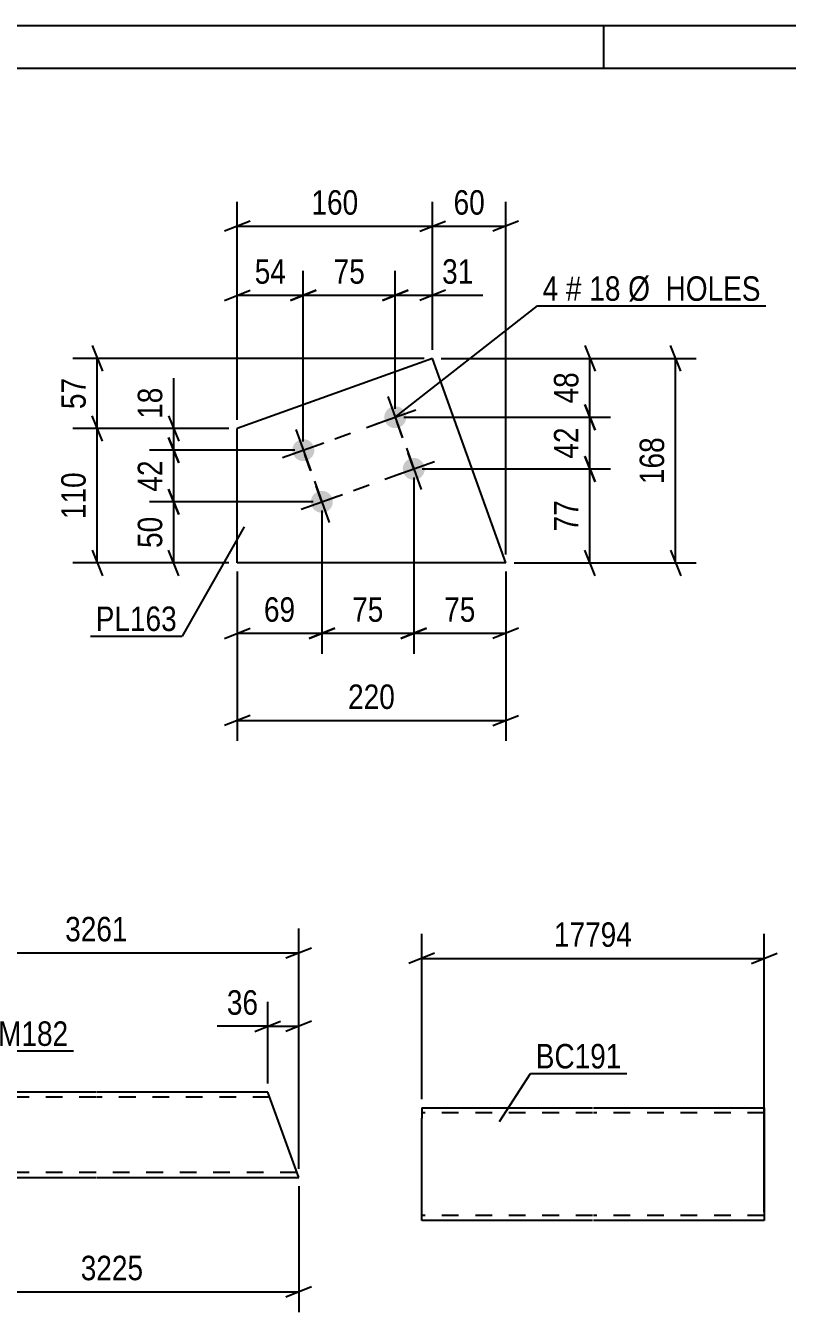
# Model space of a CAD drawing. Header units: millimetres. Extents: x 0 to 420, y 0 to 297.
# Drawn here: x 142.3 to 231.5, y 146.4 to 297 of the extents above; entities that cross this region are included whole.
import ezdxf

# ---------------------------------------------------------------- set-up
doc = ezdxf.new("R2010")
doc.units = ezdxf.units.MM
doc.linetypes.add('DXK_LINE_DOT2', pattern=[3.9198, 1.9599, -1.9599])
doc.styles.add('Arial Narrow', font='ARIALN.TTF', dxfattribs={"height": 0.2})

# ---------------------------------------------------------------- blocks, each defined once
blk = doc.blocks.new('Unknown-203762531-1135')
at = {"color": 5, "linetype": 'Continuous'}
for p, q in [((420, 297), (0, 297)), ((210, 292), (210, 297)), ((415, 292), (5, 292))]:
    blk.add_line(p, q, dxfattribs=at)
blk = doc.blocks.new('Part-203762531-1375 - 1346')
at = {"color": 2, "linetype": 'Continuous'}
for p, q in [((188.66, 170.3), (188.66, 169.1)), ((188.66, 170.3), (208.66, 170.3)), ((208.76, 170.3), (228.76, 170.3)), ((228.76, 170.3), (228.76, 170.21)), ((188.66, 158.3), (188.66, 169.1)), ((228.76, 170.21), (228.76, 157.1)), ((188.66, 157.19), (188.66, 158.3)), ((188.66, 157.1), (188.66, 157.19)), ((208.66, 157.1), (188.66, 157.1)), ((228.76, 157.1), (208.76, 157.1))]:
    blk.add_line(p, q, dxfattribs=at)
at = {"color": 7, "linetype": 'DXK_LINE_DOT2'}
for p, q in [((188.66, 170.3), (188.66, 170.21)), ((228.76, 169.95), (228.76, 170.3)), ((188.66, 170.21), (188.66, 169.95)), ((208.66, 169.7), (188.66, 169.7)), ((228.76, 169.7), (208.76, 169.7)), ((188.66, 157.45), (188.66, 158.3)), ((208.66, 157.7), (188.66, 157.7)), ((228.76, 157.7), (208.76, 157.7))]:
    blk.add_line(p, q, dxfattribs=at)
blk = doc.blocks.new('Part-203762531-3826 - 3810')
at = {"color": 2, "linetype": 'Continuous'}
for p, q in [((130.5, 162.23), (126.89, 172.14)), ((150.53, 172.14), (126.89, 172.14)), ((170.63, 172.14), (150.63, 172.14)), ((174.27, 162.14), (170.63, 172.14)), ((130.53, 162.14), (130.5, 162.23)), ((130.53, 162.14), (150.53, 162.14)), ((150.63, 162.14), (174.27, 162.14))]:
    blk.add_line(p, q, dxfattribs=at)
at = {"color": 7, "linetype": 'DXK_LINE_DOT2'}
for p, q in [((150.53, 171.54), (127.11, 171.54)), ((170.85, 171.54), (150.63, 171.54)), ((150.53, 162.74), (130.31, 162.74)), ((174.05, 162.74), (150.63, 162.74))]:
    blk.add_line(p, q, dxfattribs=at)
blk = doc.blocks.new('Part-203762531-2208 - 2130')
at = {"color": 2, "linetype": 'Continuous'}
for p, q in [((189.93, 258.04), (167.06, 249.84)), ((198.5, 234.1), (189.93, 258.04)), ((167.06, 234.1), (167.06, 249.84)), ((198.5, 234.1), (167.06, 234.1))]:
    blk.add_line(p, q, dxfattribs=at)
blk = doc.blocks.new('Bolt-203762531-2193 - 2130')
at = {"linetype": 'Continuous'}
for points in [[(186.77, 251.59, -1), (184.35, 250.73, -1)], [(176.01, 247.74, -1), (173.59, 246.87, -1)], [(188.94, 245.54, -1), (186.52, 244.67, -1)], [(178.18, 241.69, -1), (175.76, 240.82, -1)]]:
    blk.add_hatch(color=1, dxfattribs=at).paths.add_polyline_path(points)
at = {"color": 1, "linetype": 'Continuous'}
for p, q in [((184.69, 253.58), (186.43, 248.74)), ((183.14, 250.29), (187.98, 252.03)), ((173.94, 249.73), (175.67, 244.88)), ((172.38, 246.44), (177.22, 248.17)), ((186.86, 247.53), (188.6, 242.69)), ((185.31, 244.24), (190.15, 245.98)), ((176.1, 243.67), (177.84, 238.83)), ((174.55, 240.39), (179.39, 242.12))]:
    blk.add_line(p, q, dxfattribs=at)
blk = doc.blocks.new('Line-203762531-2369 - 2130')
at = {"color": 1, "linetype": 'DXK_LINE_DOT2'}
blk.add_line((187.73, 245.11), (185.56, 251.16), dxfattribs=at)
blk = doc.blocks.new('Line-203762531-2376 - 2130')
at = {"color": 1, "linetype": 'DXK_LINE_DOT2'}
blk.add_line((174.8, 247.3), (185.56, 251.16), dxfattribs=at)
blk = doc.blocks.new('Line-203762531-2362 - 2130')
at = {"color": 1, "linetype": 'DXK_LINE_DOT2'}
blk.add_line((176.97, 241.25), (187.73, 245.11), dxfattribs=at)
blk = doc.blocks.new('Line-203762531-2354 - 2130')
at = {"color": 1, "linetype": 'DXK_LINE_DOT2'}
blk.add_line((176.97, 241.25), (174.8, 247.3), dxfattribs=at)
blk = doc.blocks.new('StraightDimension-203762531-1453 - 1346')
at = {"color": 7, "linetype": 'Continuous'}
for p, q in [((188.66, 171.3), (188.66, 190.65)), ((228.76, 158.1), (228.76, 190.65)), ((190.16, 188.4), (187.16, 187.2)), ((227.26, 187.2), (230.26, 188.4)), ((188.66, 187.8), (228.76, 187.8))]:
    blk.add_line(p, q, dxfattribs=at)
at = {"color": 0}
blk.add_wipeout([(213.88, 188.55), (213.88, 192.75), (203.54, 192.75), (203.54, 188.55)], dxfattribs=at)
at = {"color": 3, "style": 'Arial Narrow'}
blk.add_text('17794', height=2.863, dxfattribs=at).set_placement((204.14, 189.15))
blk = doc.blocks.new('StraightDimension-203762531-3889 - 3810')
at = {"color": 7, "linetype": 'Continuous'}
for p, q in [((126.89, 173.14), (126.89, 191.29)), ((174.27, 163.14), (174.27, 191.29)), ((128.39, 189.04), (125.39, 187.84)), ((126.89, 188.44), (174.27, 188.44)), ((172.77, 187.84), (175.77, 189.04))]:
    blk.add_line(p, q, dxfattribs=at)
at = {"color": 0}
blk.add_wipeout([(154.84, 189.19), (154.84, 193.39), (146.32, 193.39), (146.32, 189.19)], dxfattribs=at)
at = {"color": 3, "style": 'Arial Narrow'}
blk.add_text('3261', height=2.863, dxfattribs=at).set_placement((146.92, 189.79))
blk = doc.blocks.new('StraightDimension-203762531-3871 - 3810')
at = {"color": 7, "linetype": 'Continuous'}
for p, q in [((130.53, 161.14), (130.53, 146.36)), ((174.27, 161.14), (174.27, 146.36)), ((132.03, 149.36), (129.03, 148.16)), ((172.77, 148.16), (175.77, 149.36)), ((130.53, 148.76), (174.27, 148.76))]:
    blk.add_line(p, q, dxfattribs=at)
at = {"color": 0}
blk.add_wipeout([(156.66, 149.51), (156.66, 153.71), (148.14, 153.71), (148.14, 149.51)], dxfattribs=at)
at = {"color": 3, "style": 'Arial Narrow'}
blk.add_text('3225', height=2.863, dxfattribs=at).set_placement((148.74, 150.11))
blk = doc.blocks.new('StraightDimension-203762531-3900 - 3810')
at = {"color": 7, "linetype": 'Continuous'}
for p, q in [((170.63, 173.14), (170.63, 182.7)), ((174.27, 163.14), (174.27, 182.7)), ((169.13, 179.25), (172.13, 180.45)), ((170.63, 179.85), (174.27, 179.85)), ((175.77, 180.45), (172.77, 179.25))]:
    blk.add_line(p, q, dxfattribs=at)
at = {"color": 0}
blk.add_wipeout([(170.1, 180.6), (170.1, 184.8), (165.25, 184.8), (165.25, 180.6)], dxfattribs=at)
at = {"color": 7, "linetype": 'Continuous'}
blk.add_line((170.63, 179.85), (164.72, 179.85), dxfattribs=at)
blk.add_line((170.63, 179.85), (164.72, 179.85), dxfattribs=at)
at = {"color": 3, "style": 'Arial Narrow'}
blk.add_text('36', height=2.863, dxfattribs=at).set_placement((165.85, 181.2))
blk = doc.blocks.new('StraightDimension-203762531-2241 - 2130')
at = {"color": 7, "linetype": 'Continuous'}
for p, q in [((176.97, 240.25), (176.97, 223.46)), ((167.06, 233.1), (167.06, 223.46)), ((165.56, 225.26), (168.56, 226.46)), ((178.47, 226.46), (175.47, 225.26)), ((167.06, 225.86), (176.97, 225.86))]:
    blk.add_line(p, q, dxfattribs=at)
at = {"color": 0}
blk.add_wipeout([(174.45, 226.61), (174.45, 230.81), (169.59, 230.81), (169.59, 226.61)], dxfattribs=at)
at = {"color": 3, "style": 'Arial Narrow'}
blk.add_text('69', height=2.863, dxfattribs=at).set_placement((170.19, 227.21))
blk = doc.blocks.new('StraightDimension-203762531-2263 - 2130')
at = {"color": 7, "linetype": 'Continuous'}
for p, q in [((218.99, 256.54), (217.79, 259.54)), ((190.93, 258.04), (220.79, 258.04)), ((218.39, 234.1), (218.39, 258.04)), ((217.79, 235.6), (218.99, 232.6)), ((199.5, 234.1), (220.79, 234.1))]:
    blk.add_line(p, q, dxfattribs=at)
at = {"color": 0}
blk.add_wipeout([(217.64, 249.41), (213.44, 249.41), (213.44, 242.73), (217.64, 242.73)], dxfattribs=at)
at = {"color": 3, "style": 'Arial Narrow'}
blk.add_text('168', height=2.863, rotation=90.0002, dxfattribs=at).set_placement((217.04, 243.33))
blk = doc.blocks.new('StraightDimension-203762531-2210 - 2130')
at = {"color": 7, "linetype": 'Continuous'}
for p, q in [((167.06, 250.84), (167.06, 268.29)), ((174.8, 248.3), (174.8, 268.29)), ((165.56, 264.84), (168.56, 266.04)), ((167.06, 265.44), (174.8, 265.44)), ((176.3, 266.04), (173.3, 264.84))]:
    blk.add_line(p, q, dxfattribs=at)
at = {"color": 0}
blk.add_wipeout([(173.36, 266.19), (173.36, 270.39), (168.51, 270.39), (168.51, 266.19)], dxfattribs=at)
at = {"color": 3, "style": 'Arial Narrow'}
blk.add_text('54', height=2.863, dxfattribs=at).set_placement((169.11, 266.79))
blk = doc.blocks.new('StraightDimension-203762531-2220 - 2130')
at = {"color": 7, "linetype": 'Continuous'}
for p, q in [((174.8, 248.3), (174.8, 268.29)), ((185.56, 252.16), (185.56, 268.29)), ((173.3, 264.84), (176.3, 266.04)), ((174.8, 265.44), (185.56, 265.44)), ((187.06, 266.04), (184.06, 264.84))]:
    blk.add_line(p, q, dxfattribs=at)
at = {"color": 0}
blk.add_wipeout([(182.61, 266.19), (182.61, 270.39), (177.75, 270.39), (177.75, 266.19)], dxfattribs=at)
at = {"color": 3, "style": 'Arial Narrow'}
blk.add_text('75', height=2.863, dxfattribs=at).set_placement((178.35, 266.79))
blk = doc.blocks.new('StraightDimension-203762531-2230 - 2130')
at = {"color": 7, "linetype": 'Continuous'}
for p, q in [((185.56, 252.16), (185.56, 268.29)), ((189.93, 259.04), (189.93, 268.29)), ((184.06, 264.84), (187.06, 266.04)), ((185.56, 265.44), (189.93, 265.44)), ((191.43, 266.04), (188.43, 264.84))]:
    blk.add_line(p, q, dxfattribs=at)
at = {"color": 0}
blk.add_wipeout([(195.31, 266.19), (195.31, 270.39), (190.45, 270.39), (190.45, 266.19)], dxfattribs=at)
at = {"color": 7, "linetype": 'Continuous'}
blk.add_line((189.93, 265.44), (195.83, 265.44), dxfattribs=at)
blk.add_line((189.93, 265.44), (195.83, 265.44), dxfattribs=at)
at = {"color": 3, "style": 'Arial Narrow'}
blk.add_text('31', height=2.863, dxfattribs=at).set_placement((191.05, 266.79))
blk = doc.blocks.new('StraightDimension-203762531-2247 - 2130')
at = {"color": 7, "linetype": 'Continuous'}
for p, q in [((187.73, 244.11), (187.73, 223.46)), ((176.97, 240.25), (176.97, 223.46)), ((175.47, 225.26), (178.47, 226.46)), ((189.23, 226.46), (186.23, 225.26)), ((176.97, 225.86), (187.73, 225.86))]:
    blk.add_line(p, q, dxfattribs=at)
at = {"color": 0}
blk.add_wipeout([(184.78, 226.61), (184.78, 230.81), (179.92, 230.81), (179.92, 226.61)], dxfattribs=at)
at = {"color": 3, "style": 'Arial Narrow'}
blk.add_text('75', height=2.863, dxfattribs=at).set_placement((180.52, 227.21))
blk = doc.blocks.new('StraightDimension-203762531-2255 - 2130')
at = {"color": 7, "linetype": 'Continuous'}
for p, q in [((187.73, 244.11), (187.73, 223.46)), ((198.5, 233.1), (198.5, 223.46)), ((186.23, 225.26), (189.23, 226.46)), ((200, 226.46), (197, 225.26)), ((187.73, 225.86), (198.5, 225.86))]:
    blk.add_line(p, q, dxfattribs=at)
at = {"color": 0}
blk.add_wipeout([(195.54, 226.61), (195.54, 230.81), (190.69, 230.81), (190.69, 226.61)], dxfattribs=at)
at = {"color": 3, "style": 'Arial Narrow'}
blk.add_text('75', height=2.863, dxfattribs=at).set_placement((191.29, 227.21))
blk = doc.blocks.new('StraightDimension-203762531-2270 - 2130')
at = {"color": 7, "linetype": 'Continuous'}
for p, q in [((150.07, 259.54), (151.27, 256.54)), ((188.93, 258.04), (147.82, 258.04)), ((150.67, 249.84), (150.67, 258.04)), ((151.27, 248.34), (150.07, 251.34)), ((166.06, 249.84), (147.82, 249.84))]:
    blk.add_line(p, q, dxfattribs=at)
at = {"color": 0}
blk.add_wipeout([(149.92, 256.37), (145.72, 256.37), (145.72, 251.51), (149.92, 251.51)], dxfattribs=at)
at = {"color": 3, "style": 'Arial Narrow'}
blk.add_text('57', height=2.863, rotation=90.0002, dxfattribs=at).set_placement((149.32, 252.11))
blk = doc.blocks.new('StraightDimension-203762531-2278 - 2130')
at = {"color": 7, "linetype": 'Continuous'}
for p, q in [((151.27, 248.34), (150.07, 251.34)), ((166.06, 249.84), (147.82, 249.84)), ((150.67, 234.1), (150.67, 249.84)), ((150.07, 235.6), (151.27, 232.6)), ((166.06, 234.1), (147.82, 234.1))]:
    blk.add_line(p, q, dxfattribs=at)
at = {"color": 0}
blk.add_wipeout([(149.92, 245.32), (145.72, 245.32), (145.72, 238.63), (149.92, 238.63)], dxfattribs=at)
at = {"color": 3, "style": 'Arial Narrow'}
blk.add_text('110', height=2.863, rotation=90.0002, dxfattribs=at).set_placement((149.32, 239.23))
blk = doc.blocks.new('StraightDimension-203762531-2285 - 2130')
at = {"color": 7, "linetype": 'Continuous'}
for p, q in [((167.06, 233.1), (167.06, 213.25)), ((198.5, 233.1), (198.5, 213.25)), ((168.56, 216.25), (165.56, 215.05)), ((167.06, 215.65), (198.5, 215.65)), ((197, 215.05), (200, 216.25))]:
    blk.add_line(p, q, dxfattribs=at)
at = {"color": 0}
blk.add_wipeout([(186.13, 216.4), (186.13, 220.6), (179.44, 220.6), (179.44, 216.4)], dxfattribs=at)
at = {"color": 3, "style": 'Arial Narrow'}
blk.add_text('220', height=2.863, dxfattribs=at).set_placement((180.04, 217))
blk = doc.blocks.new('StraightDimension-203762531-2290 - 2130')
at = {"color": 7, "linetype": 'Continuous'}
for p, q in [((167.06, 250.84), (167.06, 276.38)), ((189.93, 259.04), (189.93, 276.38)), ((168.56, 274.13), (165.56, 272.93)), ((167.06, 273.53), (189.93, 273.53)), ((188.43, 272.93), (191.43, 274.13))]:
    blk.add_line(p, q, dxfattribs=at)
at = {"color": 0}
blk.add_wipeout([(181.84, 274.28), (181.84, 278.48), (175.15, 278.48), (175.15, 274.28)], dxfattribs=at)
at = {"color": 3, "style": 'Arial Narrow'}
blk.add_text('160', height=2.863, dxfattribs=at).set_placement((175.75, 274.88))
blk = doc.blocks.new('StraightDimension-203762531-2300 - 2130')
at = {"color": 7, "linetype": 'Continuous'}
for p, q in [((189.93, 259.04), (189.93, 276.38)), ((198.5, 235.1), (198.5, 276.38)), ((188.43, 272.93), (191.43, 274.13)), ((189.93, 273.53), (198.5, 273.53)), ((200, 274.13), (197, 272.93))]:
    blk.add_line(p, q, dxfattribs=at)
at = {"color": 0}
blk.add_wipeout([(196.64, 274.28), (196.64, 278.48), (191.79, 278.48), (191.79, 274.28)], dxfattribs=at)
at = {"color": 3, "style": 'Arial Narrow'}
blk.add_text('60', height=2.863, dxfattribs=at).set_placement((192.39, 274.88))
blk = doc.blocks.new('StraightDimension-203762531-2309 - 2130')
at = {"color": 7, "linetype": 'Continuous'}
for p, q in [((207.75, 246.61), (208.95, 243.61)), ((188.73, 245.11), (210.75, 245.11)), ((208.35, 234.1), (208.35, 245.11)), ((208.95, 232.6), (207.75, 235.6)), ((199.5, 234.1), (210.75, 234.1))]:
    blk.add_line(p, q, dxfattribs=at)
at = {"color": 0}
blk.add_wipeout([(207.6, 242.03), (203.4, 242.03), (203.4, 237.18), (207.6, 237.18)], dxfattribs=at)
at = {"color": 3, "style": 'Arial Narrow'}
blk.add_text('77', height=2.863, rotation=90.0002, dxfattribs=at).set_placement((207, 237.78))
blk = doc.blocks.new('StraightDimension-203762531-2315 - 2130')
at = {"color": 7, "linetype": 'Continuous'}
for p, q in [((207.75, 259.54), (208.95, 256.54)), ((190.93, 258.04), (210.75, 258.04)), ((208.35, 251.16), (208.35, 258.04)), ((208.95, 249.66), (207.75, 252.66)), ((186.56, 251.16), (210.75, 251.16))]:
    blk.add_line(p, q, dxfattribs=at)
at = {"color": 0}
blk.add_wipeout([(207.6, 257.03), (203.4, 257.03), (203.4, 252.17), (207.6, 252.17)], dxfattribs=at)
at = {"color": 3, "style": 'Arial Narrow'}
blk.add_text('48', height=2.863, rotation=90.0002, dxfattribs=at).set_placement((207, 252.77))
blk = doc.blocks.new('StraightDimension-203762531-2323 - 2130')
at = {"color": 7, "linetype": 'Continuous'}
for p, q in [((207.75, 252.66), (208.95, 249.66)), ((186.56, 251.16), (210.75, 251.16)), ((208.35, 245.11), (208.35, 251.16)), ((208.95, 243.61), (207.75, 246.61)), ((188.73, 245.11), (210.75, 245.11))]:
    blk.add_line(p, q, dxfattribs=at)
at = {"color": 0}
blk.add_wipeout([(207.6, 250.56), (203.4, 250.56), (203.4, 245.71), (207.6, 245.71)], dxfattribs=at)
at = {"color": 3, "style": 'Arial Narrow'}
blk.add_text('42', height=2.863, rotation=90.0002, dxfattribs=at).set_placement((207, 246.31))
blk = doc.blocks.new('StraightDimension-203762531-2332 - 2130')
at = {"color": 7, "linetype": 'Continuous'}
for p, q in [((159.03, 251.34), (160.23, 248.34)), ((166.06, 249.84), (156.78, 249.84)), ((160.23, 245.8), (159.03, 248.8)), ((159.63, 247.3), (159.63, 249.84)), ((173.8, 247.3), (156.78, 247.3))]:
    blk.add_line(p, q, dxfattribs=at)
at = {"color": 0}
blk.add_wipeout([(158.88, 255.22), (154.68, 255.22), (154.68, 250.37), (158.88, 250.37)], dxfattribs=at)
at = {"color": 7, "linetype": 'Continuous'}
blk.add_line((159.63, 249.84), (159.63, 255.75), dxfattribs=at)
blk.add_line((159.63, 249.84), (159.63, 255.75), dxfattribs=at)
at = {"color": 3, "style": 'Arial Narrow'}
blk.add_text('18', height=2.863, rotation=90.0002, dxfattribs=at).set_placement((158.28, 250.97))
blk = doc.blocks.new('StraightDimension-203762531-2340 - 2130')
at = {"color": 7, "linetype": 'Continuous'}
for p, q in [((159.03, 248.8), (160.23, 245.8)), ((173.8, 247.3), (156.78, 247.3)), ((159.63, 241.25), (159.63, 247.3)), ((160.23, 239.75), (159.03, 242.75)), ((175.97, 241.25), (156.78, 241.25))]:
    blk.add_line(p, q, dxfattribs=at)
at = {"color": 0}
blk.add_wipeout([(158.88, 246.71), (154.68, 246.71), (154.68, 241.85), (158.88, 241.85)], dxfattribs=at)
at = {"color": 3, "style": 'Arial Narrow'}
blk.add_text('42', height=2.863, rotation=90.0002, dxfattribs=at).set_placement((158.28, 242.45))
blk = doc.blocks.new('StraightDimension-203762531-2348 - 2130')
at = {"color": 7, "linetype": 'Continuous'}
for p, q in [((159.03, 242.75), (160.23, 239.75)), ((175.97, 241.25), (156.78, 241.25)), ((159.63, 234.1), (159.63, 241.25)), ((160.23, 232.6), (159.03, 235.6)), ((166.06, 234.1), (156.78, 234.1))]:
    blk.add_line(p, q, dxfattribs=at)
at = {"color": 0}
blk.add_wipeout([(158.88, 240.11), (154.68, 240.11), (154.68, 235.25), (158.88, 235.25)], dxfattribs=at)
at = {"color": 3, "style": 'Arial Narrow'}
blk.add_text('50', height=2.863, rotation=90.0002, dxfattribs=at).set_placement((158.28, 235.85))
blk = doc.blocks.new('Mark-203762531-1370 - 1346')
at = {"color": 0}
blk.add_wipeout([(212.06, 174.91), (212.06, 177.91), (202.01, 177.91), (202.01, 174.91)], dxfattribs=at)
blk.add_wipeout([(212.06, 174.91), (212.06, 177.91), (202.01, 177.91), (202.01, 174.91)], dxfattribs=at)
at = {"color": 30, "linetype": 'Continuous'}
for p, q in [((197.77, 168.7), (201.41, 174.31)), ((201.41, 174.31), (212.66, 174.31))]:
    blk.add_line(p, q, dxfattribs=at)
at = {"color": 3, "style": 'Arial Narrow'}
blk.add_text('BC191', height=2.863, dxfattribs=at).set_placement((202.01, 174.91))
blk = doc.blocks.new('Mark-203762531-3822 - 3810')
at = {"color": 0}
blk.add_wipeout([(147.28, 177.55), (147.28, 180.55), (139.06, 180.55), (139.06, 177.55)], dxfattribs=at)
blk.add_wipeout([(147.28, 177.55), (147.28, 180.55), (139.06, 180.55), (139.06, 177.55)], dxfattribs=at)
at = {"color": 30, "linetype": 'Continuous'}
for p, q in [((135.21, 170.53), (138.46, 176.95)), ((138.46, 176.95), (147.88, 176.95))]:
    blk.add_line(p, q, dxfattribs=at)
at = {"color": 3, "style": 'Arial Narrow'}
blk.add_text('M182', height=2.863, dxfattribs=at).set_placement((139.06, 177.55))
blk = doc.blocks.new('Mark-203762531-2189 - 2130')
at = {"color": 0}
for points in [[(204.65, 264.79), (204.65, 267.79), (202.82, 267.79), (202.82, 264.79)], [(207.38, 264.79), (207.38, 267.79), (205.55, 267.79), (205.55, 264.79)], [(211.93, 264.79), (211.93, 267.79), (208.28, 267.79), (208.28, 264.79)], [(228.36, 264.79), (228.36, 267.79), (212.83, 267.79), (212.83, 264.79)]]:
    blk.add_wipeout(points, dxfattribs=at)
for points in [[(204.65, 264.79), (204.65, 267.79), (202.82, 267.79), (202.82, 264.79)], [(207.38, 264.79), (207.38, 267.79), (205.55, 267.79), (205.55, 264.79)], [(211.93, 264.79), (211.93, 267.79), (208.28, 267.79), (208.28, 264.79)], [(228.36, 264.79), (228.36, 267.79), (212.83, 267.79), (212.83, 264.79)]]:
    blk.add_wipeout(points, dxfattribs=at)
at = {"color": 7, "linetype": 'Continuous'}
for p, q in [((185.56, 251.16), (202.22, 264.19)), ((202.22, 264.19), (228.96, 264.19))]:
    blk.add_line(p, q, dxfattribs=at)
at = {"color": 3, "style": 'Arial Narrow'}
for s, height, p in [('4', 2.86, (202.82, 264.79)), ('#', 2.86, (205.55, 264.79)), ('18', 2.863, (208.28, 264.79)), ('Ø  HOLES', 2.863, (212.83, 264.79))]:
    blk.add_text(s, height=height, dxfattribs=at).set_placement(p)
blk = doc.blocks.new('Mark-203762531-2204 - 2130')
at = {"color": 0}
blk.add_wipeout([(160, 226.13), (160, 229.13), (150.49, 229.13), (150.49, 226.13)], dxfattribs=at)
blk.add_wipeout([(160, 226.13), (160, 229.13), (150.49, 229.13), (150.49, 226.13)], dxfattribs=at)
at = {"color": 30, "linetype": 'Continuous'}
for p in [(167.87, 238.34), (149.89, 225.53)]:
    blk.add_line(p, (160.6, 225.53), dxfattribs=at)
at = {"color": 3, "style": 'Arial Narrow'}
blk.add_text('PL163', height=2.863, dxfattribs=at).set_placement((150.49, 226.13))

msp = doc.modelspace()

# ---------------------------------------------------------------- block references
for name in ['Unknown-203762531-1135', 'Part-203762531-2208 - 2130', 'Bolt-203762531-2193 - 2130', 'Line-203762531-2376 - 2130', 'Line-203762531-2369 - 2130', 'Line-203762531-2354 - 2130', 'Line-203762531-2362 - 2130', 'Part-203762531-3826 - 3810', 'Part-203762531-1375 - 1346']:
    msp.add_blockref(name, (0, 0))

# ---------------------------------------------------------------- next in the draw order: block references
for name in ['StraightDimension-203762531-2210 - 2130', 'StraightDimension-203762531-2263 - 2130', 'StraightDimension-203762531-2241 - 2130', 'StraightDimension-203762531-3889 - 3810', 'StraightDimension-203762531-1453 - 1346', 'StraightDimension-203762531-3871 - 3810']:
    msp.add_blockref(name, (0, 0))

# ---------------------------------------------------------------- next in the draw order: block references
for name in ['StraightDimension-203762531-2220 - 2130', 'StraightDimension-203762531-2247 - 2130', 'StraightDimension-203762531-3900 - 3810', 'Mark-203762531-3822 - 3810', 'Mark-203762531-1370 - 1346']:
    msp.add_blockref(name, (0, 0))

# ---------------------------------------------------------------- next in the draw order: block references
for name in ['StraightDimension-203762531-2230 - 2130', 'StraightDimension-203762531-2255 - 2130']:
    msp.add_blockref(name, (0, 0))

# ---------------------------------------------------------------- next in the draw order: block references
msp.add_blockref('StraightDimension-203762531-2270 - 2130', (0, 0))

# ---------------------------------------------------------------- next in the draw order: block references
msp.add_blockref('StraightDimension-203762531-2278 - 2130', (0, 0))

# ---------------------------------------------------------------- next in the draw order: block references
for name in ['StraightDimension-203762531-2290 - 2130', 'StraightDimension-203762531-2285 - 2130']:
    msp.add_blockref(name, (0, 0))

# ---------------------------------------------------------------- next in the draw order: block references
for name in ['StraightDimension-203762531-2300 - 2130', 'StraightDimension-203762531-2332 - 2130']:
    msp.add_blockref(name, (0, 0))

# ---------------------------------------------------------------- next in the draw order: block references
for name in ['StraightDimension-203762531-2315 - 2130', 'StraightDimension-203762531-2340 - 2130', 'StraightDimension-203762531-2309 - 2130']:
    msp.add_blockref(name, (0, 0))

# ---------------------------------------------------------------- next in the draw order: block references
for name in ['StraightDimension-203762531-2323 - 2130', 'StraightDimension-203762531-2348 - 2130']:
    msp.add_blockref(name, (0, 0))

# ---------------------------------------------------------------- next in the draw order: block references
for name in ['Mark-203762531-2189 - 2130', 'Mark-203762531-2204 - 2130']:
    msp.add_blockref(name, (0, 0))

doc.saveas('drawing.dxf')
